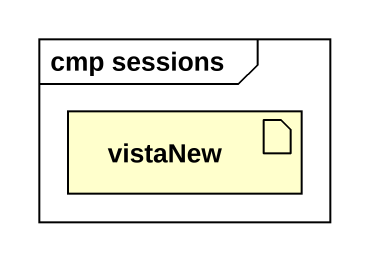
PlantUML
@startuml
mainframe cmp sessions
artifact vistaNew
@enduml
